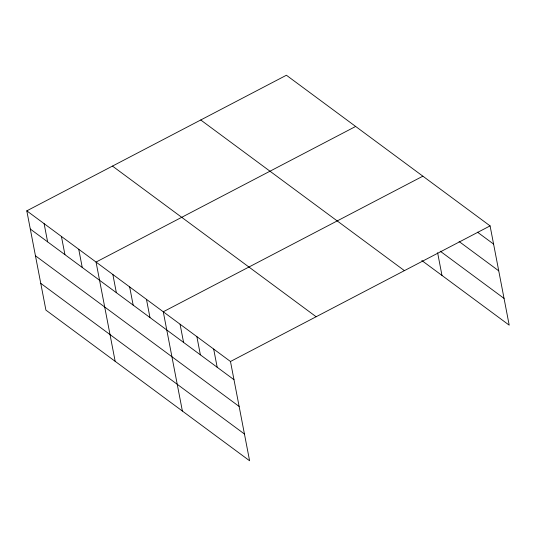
<?xml version="1.0" encoding="UTF-8"?>
<svg xmlns="http://www.w3.org/2000/svg" width="536" height="536" viewBox="0 0 536 536"><rect width="100%" height="100%" fill="white"/><g stroke="black" fill="none" stroke-linecap="round" stroke-linejoin="round"><path stroke-width="0.8" d="M26.8 210.842L230.48 361.492L249.595 460.759L45.915 310.11L26.8 210.842L286.405 75.241L490.085 225.891L509.2 325.158L421.825 260.53M355.656 126.456L96.051 262.064L115.166 361.331M422.87 176.177L163.266 311.778L182.381 411.045M230.48 361.492L490.085 225.891M477.455 232.162L493.589 244.088M459.084 241.515L498.741 270.841M440.197 251.176L504.048 298.405M200.739 119.984L404.412 270.633M112.473 166.093L316.146 316.743M30.304 229.046L233.984 379.696M35.456 255.793L239.136 406.449M40.763 283.356L244.443 434.006M437.617 252.744L441.986 275.444M213.676 349.063L217.18 367.267M196.873 336.635L200.377 354.839M180.069 324.206L183.573 342.41M146.462 299.349L149.966 317.547M129.658 286.921L133.162 305.118M112.855 274.492L116.359 292.69M78.738 249.253L82.243 267.457M61.426 236.45L64.93 254.654M44.113 223.646L47.617 241.85"/></g></svg>
